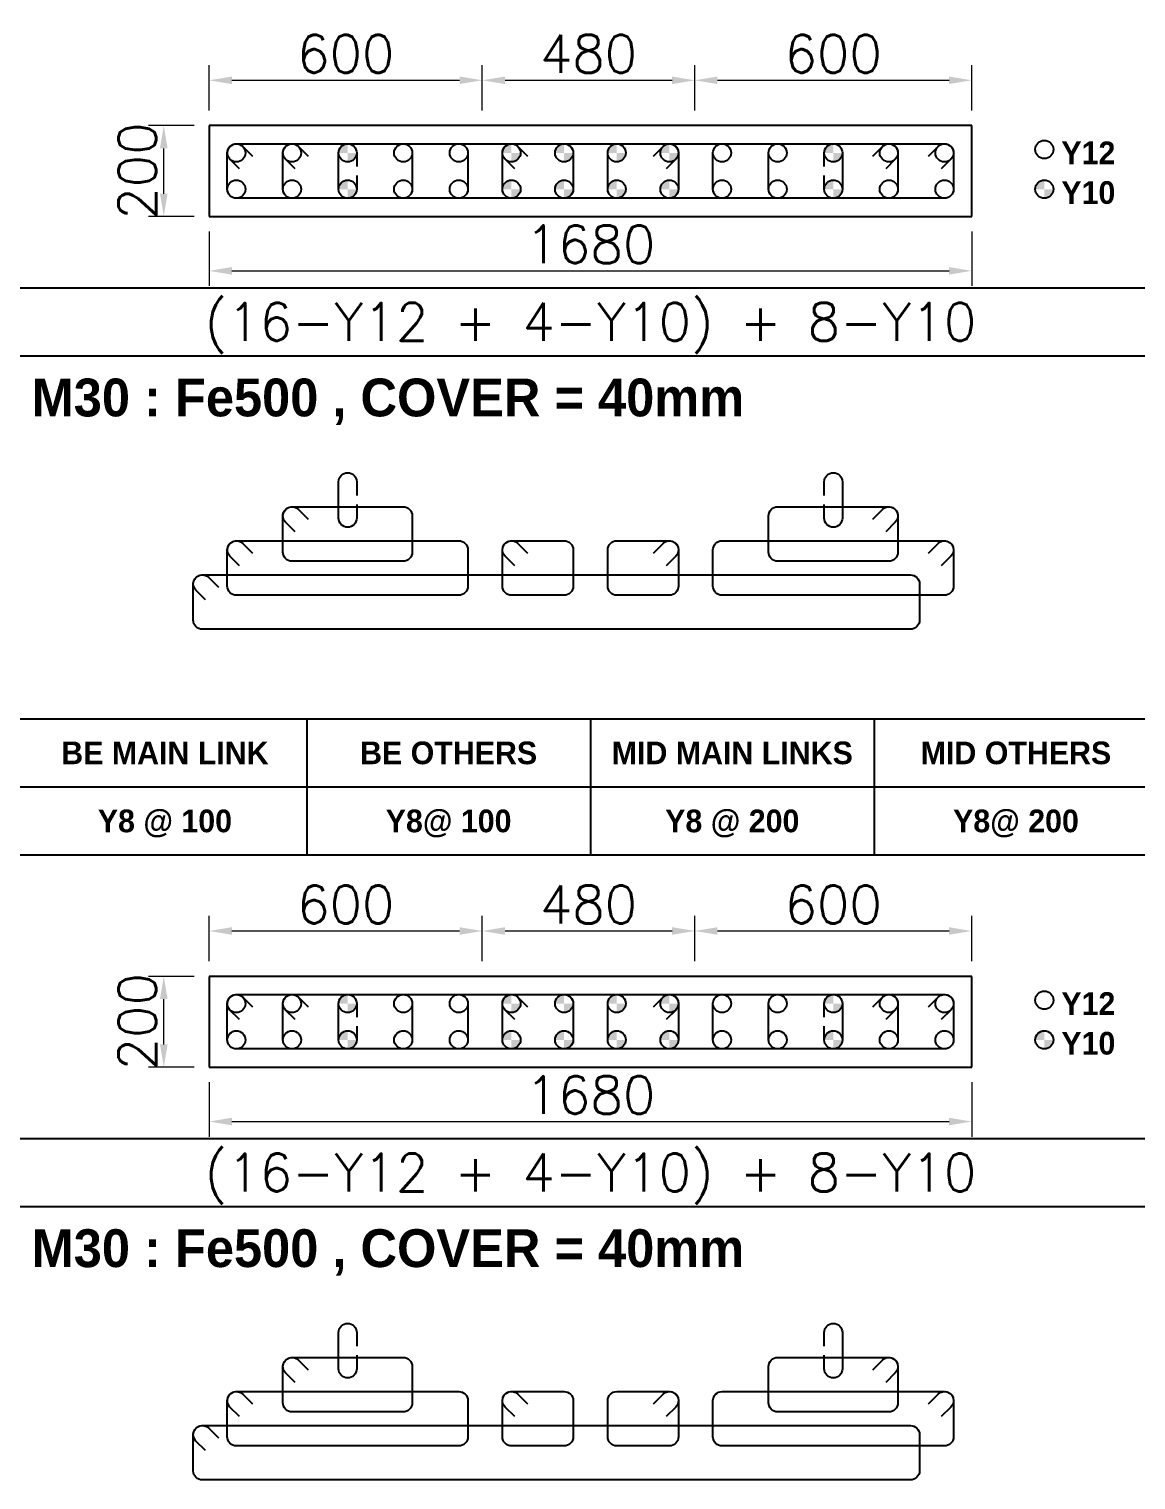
# Model space of a CAD drawing. Header units: millimetres. Extents: x -28707963 to -28231469, y 696001 to 896471.
# Drawn here: x -28305497 to -28298180, y 816613 to 826207 of the extents above; entities that cross this region are included whole.
import ezdxf
from ezdxf.enums import TextEntityAlignment as Align

# ---------------------------------------------------------------- set-up
doc = ezdxf.new("R2010")
doc.units = ezdxf.units.MM
doc.header["$MEASUREMENT"] = 0
doc.header["$PDMODE"] = 34
doc.header["$PDSIZE"] = -8
doc.layers.get('0').update_dxf_attribs({"lineweight": 5})
for name, color, linetype in [('09 COL TEXT-SCH', 2, 'Continuous'), ('14 REINF', 6, 'Continuous'), ('22 TABLE FRAME', 5, 'Continuous'), ('23 STIRRUPS', 5, 'Continuous'), ('TEXT', 4, 'Continuous')]:
    doc.layers.add(name, color=color, linetype=linetype)
doc.layers.add('19 COLUMN', color=1, linetype='Continuous', lineweight=25)
doc.styles.add('adani bold', font='')
doc.styles.add('ROMANS', font='simplex.shx')
doc.styles.get('adani bold').set_extended_font_data('Adani Bold', bold=True)
doc.dimstyles.new('D 50', dxfattribs={"dimscale": 100, "dimtxt": 3, "dimasz": 1.5, "dimexe": 1, "dimexo": 1, "dimgap": 0.5, "dimtad": 1, "dimdec": 0, "dimdsep": 46, "dimtxsty": 'ROMANS', "dimcen": 2.5, "dimclrd": 5, "dimclre": 5, "dimclrt": 4, "dimadec": 0, "dimazin": 0, "dimtfac": 1, "dimtdec": 0, "dimtmove": 0, "dimatfit": 3, "dimfxl": 1, "dimlwd": 0, "dimlwe": 0, "dimarcsym": 0})

# ---------------------------------------------------------------- blocks, each defined once
blk = doc.blocks.new('*D90')
at = {"color": 5, "lineweight": 0, "transparency": 16777216}
for p, q in [((-28304306.1, 819243.4), (-28304306.1, 818883.4)), ((-28299266.1, 819243.4), (-28299266.1, 818883.4)), ((-28304156.1, 818983.4), (-28299416.1, 818983.4))]:
    blk.add_line(p, q, dxfattribs=at)
at = {"color": 5, "transparency": 16777216}
for points in [[(-28304156.1, 819008.4), (-28304156.1, 818958.4), (-28304306.1, 818983.4)], [(-28299416.1, 818958.4), (-28299416.1, 819008.4), (-28299266.1, 818983.4)]]:
    blk.add_solid(points, dxfattribs=at)
at = {"layer": 'Defpoints', "color": 0, "transparency": 16777216}
for p in [(-28304306.1, 819343.4), (-28299266.1, 819343.4), (-28299266.1, 818983.4)]:
    blk.add_point(p, dxfattribs=at)
at = {"color": 4, "transparency": 16777216, "insert": (-28301786.1, 819158.4), "char_height": 250, "attachment_point": 5, "style": 'ROMANS'}
blk.add_mtext('1680', dxfattribs=at)
blk = doc.blocks.new('*D91')
at = {"color": 5, "lineweight": 0, "transparency": 16777216}
for p, q in [((-28304306.1, 824868.4), (-28304306.1, 824508.4)), ((-28299266.1, 824868.4), (-28299266.1, 824508.4)), ((-28304156.1, 824608.4), (-28299416.1, 824608.4))]:
    blk.add_line(p, q, dxfattribs=at)
at = {"color": 5, "transparency": 16777216}
for points in [[(-28304156.1, 824633.4), (-28304156.1, 824583.4), (-28304306.1, 824608.4)], [(-28299416.1, 824583.4), (-28299416.1, 824633.4), (-28299266.1, 824608.4)]]:
    blk.add_solid(points, dxfattribs=at)
at = {"layer": 'Defpoints', "color": 0, "transparency": 16777216}
for p in [(-28304306.1, 824968.4), (-28299266.1, 824968.4), (-28299266.1, 824608.4)]:
    blk.add_point(p, dxfattribs=at)
at = {"color": 4, "transparency": 16777216, "insert": (-28301786.1, 824783.4), "char_height": 250, "attachment_point": 5, "style": 'ROMANS'}
blk.add_mtext('1680', dxfattribs=at)
blk = doc.blocks.new('*D383')
at = {"color": 5, "lineweight": 0, "transparency": 16777216}
for p, q in [((-28304406.1, 819943.4), (-28304706.1, 819943.4)), ((-28304606.1, 819493.4), (-28304606.1, 819793.4)), ((-28304406.1, 819343.4), (-28304706.1, 819343.4))]:
    blk.add_line(p, q, dxfattribs=at)
at = {"color": 5, "transparency": 16777216}
for points in [[(-28304581.1, 819793.4), (-28304631.1, 819793.4), (-28304606.1, 819943.4)], [(-28304631.1, 819493.4), (-28304581.1, 819493.4), (-28304606.1, 819343.4)]]:
    blk.add_solid(points, dxfattribs=at)
at = {"layer": 'Defpoints', "color": 0, "transparency": 16777216}
for p in [(-28304606.1, 819943.4), (-28304306.1, 819943.4), (-28304306.1, 819343.4)]:
    blk.add_point(p, dxfattribs=at)
at = {"color": 4, "transparency": 16777216, "insert": (-28304781.1, 819643.4), "char_height": 250, "attachment_point": 5, "rotation": 90, "style": 'ROMANS'}
blk.add_mtext('200', dxfattribs=at)
blk = doc.blocks.new('*D384')
at = {"color": 5, "lineweight": 0, "transparency": 16777216}
for p, q in [((-28304306.1, 820043.4), (-28304306.1, 820343.4)), ((-28302500.7, 820043.4), (-28302500.7, 820343.4)), ((-28304156.1, 820243.4), (-28302650.7, 820243.4))]:
    blk.add_line(p, q, dxfattribs=at)
at = {"color": 5, "transparency": 16777216}
for points in [[(-28304156.1, 820268.4), (-28304156.1, 820218.4), (-28304306.1, 820243.4)], [(-28302650.7, 820218.4), (-28302650.7, 820268.4), (-28302500.7, 820243.4)]]:
    blk.add_solid(points, dxfattribs=at)
at = {"layer": 'Defpoints', "color": 0, "transparency": 16777216}
for p in [(-28302500.7, 820243.4), (-28304306.1, 819943.4), (-28302500.7, 819943.4)]:
    blk.add_point(p, dxfattribs=at)
at = {"color": 4, "transparency": 16777216, "insert": (-28303403.4, 820418.4), "char_height": 250, "attachment_point": 5, "style": 'ROMANS'}
blk.add_mtext('600', dxfattribs=at)
blk = doc.blocks.new('*D385')
at = {"color": 5, "lineweight": 0, "transparency": 16777216}
for p, q in [((-28302500.7, 820043.4), (-28302500.7, 820343.4)), ((-28301096.4, 820043.4), (-28301096.4, 820343.4)), ((-28302350.7, 820243.4), (-28301246.4, 820243.4))]:
    blk.add_line(p, q, dxfattribs=at)
at = {"color": 5, "transparency": 16777216}
for points in [[(-28302350.7, 820268.4), (-28302350.7, 820218.4), (-28302500.7, 820243.4)], [(-28301246.4, 820218.4), (-28301246.4, 820268.4), (-28301096.4, 820243.4)]]:
    blk.add_solid(points, dxfattribs=at)
at = {"layer": 'Defpoints', "color": 0, "transparency": 16777216}
for p in [(-28301096.4, 820243.4), (-28302500.7, 819943.4), (-28301096.4, 819943.4)]:
    blk.add_point(p, dxfattribs=at)
at = {"color": 4, "transparency": 16777216, "insert": (-28301798.6, 820418.4), "char_height": 250, "attachment_point": 5, "style": 'ROMANS'}
blk.add_mtext('480', dxfattribs=at)
blk = doc.blocks.new('*D386')
at = {"color": 5, "lineweight": 0, "transparency": 16777216}
for p, q in [((-28301096.4, 820043.4), (-28301096.4, 820343.4)), ((-28299266.1, 820043.4), (-28299266.1, 820343.4)), ((-28300946.4, 820243.4), (-28299416.1, 820243.4))]:
    blk.add_line(p, q, dxfattribs=at)
at = {"color": 5, "transparency": 16777216}
for points in [[(-28300946.4, 820268.4), (-28300946.4, 820218.4), (-28301096.4, 820243.4)], [(-28299416.1, 820218.4), (-28299416.1, 820268.4), (-28299266.1, 820243.4)]]:
    blk.add_solid(points, dxfattribs=at)
at = {"layer": 'Defpoints', "color": 0, "transparency": 16777216}
for p in [(-28299266.1, 820243.4), (-28301096.4, 819943.4), (-28299266.1, 819943.4)]:
    blk.add_point(p, dxfattribs=at)
at = {"color": 4, "transparency": 16777216, "insert": (-28300181.3, 820418.4), "char_height": 250, "attachment_point": 5, "style": 'ROMANS'}
blk.add_mtext('600', dxfattribs=at)
blk = doc.blocks.new('*D387')
at = {"color": 5, "lineweight": 0, "transparency": 16777216}
for p, q in [((-28304406.1, 825568.4), (-28304706.1, 825568.4)), ((-28304606.1, 825118.4), (-28304606.1, 825418.4)), ((-28304406.1, 824968.4), (-28304706.1, 824968.4))]:
    blk.add_line(p, q, dxfattribs=at)
at = {"color": 5, "transparency": 16777216}
for points in [[(-28304581.1, 825418.4), (-28304631.1, 825418.4), (-28304606.1, 825568.4)], [(-28304631.1, 825118.4), (-28304581.1, 825118.4), (-28304606.1, 824968.4)]]:
    blk.add_solid(points, dxfattribs=at)
at = {"layer": 'Defpoints', "color": 0, "transparency": 16777216}
for p in [(-28304606.1, 825568.4), (-28304306.1, 825568.4), (-28304306.1, 824968.4)]:
    blk.add_point(p, dxfattribs=at)
at = {"color": 4, "transparency": 16777216, "insert": (-28304781.1, 825268.4), "char_height": 250, "attachment_point": 5, "rotation": 90, "style": 'ROMANS'}
blk.add_mtext('200', dxfattribs=at)
blk = doc.blocks.new('*D388')
at = {"color": 5, "lineweight": 0, "transparency": 16777216}
for p, q in [((-28304306.1, 825668.4), (-28304306.1, 825968.4)), ((-28302500.7, 825668.4), (-28302500.7, 825968.4)), ((-28304156.1, 825868.4), (-28302650.7, 825868.4))]:
    blk.add_line(p, q, dxfattribs=at)
at = {"color": 5, "transparency": 16777216}
for points in [[(-28304156.1, 825893.4), (-28304156.1, 825843.4), (-28304306.1, 825868.4)], [(-28302650.7, 825843.4), (-28302650.7, 825893.4), (-28302500.7, 825868.4)]]:
    blk.add_solid(points, dxfattribs=at)
at = {"layer": 'Defpoints', "color": 0, "transparency": 16777216}
for p in [(-28302500.7, 825868.4), (-28304306.1, 825568.4), (-28302500.7, 825568.4)]:
    blk.add_point(p, dxfattribs=at)
at = {"color": 4, "transparency": 16777216, "insert": (-28303403.4, 826043.4), "char_height": 250, "attachment_point": 5, "style": 'ROMANS'}
blk.add_mtext('600', dxfattribs=at)
blk = doc.blocks.new('*D389')
at = {"color": 5, "lineweight": 0, "transparency": 16777216}
for p, q in [((-28302500.7, 825668.4), (-28302500.7, 825968.4)), ((-28301096.4, 825668.4), (-28301096.4, 825968.4)), ((-28302350.7, 825868.4), (-28301246.4, 825868.4))]:
    blk.add_line(p, q, dxfattribs=at)
at = {"color": 5, "transparency": 16777216}
for points in [[(-28302350.7, 825893.4), (-28302350.7, 825843.4), (-28302500.7, 825868.4)], [(-28301246.4, 825843.4), (-28301246.4, 825893.4), (-28301096.4, 825868.4)]]:
    blk.add_solid(points, dxfattribs=at)
at = {"layer": 'Defpoints', "color": 0, "transparency": 16777216}
for p in [(-28301096.4, 825868.4), (-28302500.7, 825568.4), (-28301096.4, 825568.4)]:
    blk.add_point(p, dxfattribs=at)
at = {"color": 4, "transparency": 16777216, "insert": (-28301798.6, 826043.4), "char_height": 250, "attachment_point": 5, "style": 'ROMANS'}
blk.add_mtext('480', dxfattribs=at)
blk = doc.blocks.new('*D390')
at = {"color": 5, "lineweight": 0, "transparency": 16777216}
for p, q in [((-28301096.4, 825668.4), (-28301096.4, 825968.4)), ((-28299266.1, 825668.4), (-28299266.1, 825968.4)), ((-28300946.4, 825868.4), (-28299416.1, 825868.4))]:
    blk.add_line(p, q, dxfattribs=at)
at = {"color": 5, "transparency": 16777216}
for points in [[(-28300946.4, 825893.4), (-28300946.4, 825843.4), (-28301096.4, 825868.4)], [(-28299416.1, 825843.4), (-28299416.1, 825893.4), (-28299266.1, 825868.4)]]:
    blk.add_solid(points, dxfattribs=at)
at = {"layer": 'Defpoints', "color": 0, "transparency": 16777216}
for p in [(-28299266.1, 825868.4), (-28301096.4, 825568.4), (-28299266.1, 825568.4)]:
    blk.add_point(p, dxfattribs=at)
at = {"color": 4, "transparency": 16777216, "insert": (-28300181.3, 826043.4), "char_height": 250, "attachment_point": 5, "style": 'ROMANS'}
blk.add_mtext('600', dxfattribs=at)

msp = doc.modelspace()

# ---------------------------------------------------------------- hatches: boundary and pattern name
at = {"layer": '14 REINF'}
h = msp.add_hatch(color=6, dxfattribs=at)
edge = h.paths.add_edge_path(flags=0)
edge.add_line((-28303451.1, 825388.4), (-28303391.1, 825388.4))
edge.add_line((-28303391.1, 825388.4), (-28303391.1, 825448.4))
edge.add_arc((-28303391.1, 825388.4), 60, 90, 180)
edge = h.paths.add_edge_path(flags=0)
edge.add_line((-28303331.1, 825388.4), (-28303391.1, 825388.4))
edge.add_line((-28303391.1, 825388.4), (-28303391.1, 825328.4))
edge.add_arc((-28303391.1, 825388.4), 60, 270, 360)
h = msp.add_hatch(color=6, dxfattribs=at)
edge = h.paths.add_edge_path(flags=0)
edge.add_line((-28302368.1, 825388.4), (-28302308.1, 825388.4))
edge.add_line((-28302308.1, 825388.4), (-28302308.1, 825448.4))
edge.add_arc((-28302308.1, 825388.4), 60, 90, 180)
edge = h.paths.add_edge_path(flags=0)
edge.add_line((-28302248.1, 825388.4), (-28302308.1, 825388.4))
edge.add_line((-28302308.1, 825388.4), (-28302308.1, 825328.4))
edge.add_arc((-28302308.1, 825388.4), 60, 270, 360)
h = msp.add_hatch(color=6, dxfattribs=at)
edge = h.paths.add_edge_path(flags=0)
edge.add_line((-28302020.1, 825388.4), (-28301960.1, 825388.4))
edge.add_line((-28301960.1, 825388.4), (-28301960.1, 825448.4))
edge.add_arc((-28301960.1, 825388.4), 60, 90, 180)
edge = h.paths.add_edge_path(flags=0)
edge.add_line((-28301900.1, 825388.4), (-28301960.1, 825388.4))
edge.add_line((-28301960.1, 825388.4), (-28301960.1, 825328.4))
edge.add_arc((-28301960.1, 825388.4), 60, 270, 360)
h = msp.add_hatch(color=6, dxfattribs=at)
edge = h.paths.add_edge_path(flags=0)
edge.add_line((-28301672.1, 825388.4), (-28301612.1, 825388.4))
edge.add_line((-28301612.1, 825388.4), (-28301612.1, 825448.4))
edge.add_arc((-28301612.1, 825388.4), 60, 90, 180)
edge = h.paths.add_edge_path(flags=0)
edge.add_line((-28301552.1, 825388.4), (-28301612.1, 825388.4))
edge.add_line((-28301612.1, 825388.4), (-28301612.1, 825328.4))
edge.add_arc((-28301612.1, 825388.4), 60, 270, 360)
h = msp.add_hatch(color=6, dxfattribs=at)
edge = h.paths.add_edge_path(flags=0)
edge.add_line((-28301324.1, 825388.4), (-28301264.1, 825388.4))
edge.add_line((-28301264.1, 825388.4), (-28301264.1, 825448.4))
edge.add_arc((-28301264.1, 825388.4), 60, 90, 180)
edge = h.paths.add_edge_path(flags=0)
edge.add_line((-28301204.1, 825388.4), (-28301264.1, 825388.4))
edge.add_line((-28301264.1, 825388.4), (-28301264.1, 825328.4))
edge.add_arc((-28301264.1, 825388.4), 60, 270, 360)
h = msp.add_hatch(color=6, dxfattribs=at)
edge = h.paths.add_edge_path(flags=0)
edge.add_line((-28300241.1, 825388.4), (-28300181.1, 825388.4))
edge.add_line((-28300181.1, 825388.4), (-28300181.1, 825448.4))
edge.add_arc((-28300181.1, 825388.4), 60, 90, 180)
edge = h.paths.add_edge_path(flags=0)
edge.add_line((-28300121.1, 825388.4), (-28300181.1, 825388.4))
edge.add_line((-28300181.1, 825388.4), (-28300181.1, 825328.4))
edge.add_arc((-28300181.1, 825388.4), 60, 270, 360)
h = msp.add_hatch(color=6, dxfattribs=at)
edge = h.paths.add_edge_path(flags=0)
edge.add_line((-28303451.1, 825148.4), (-28303391.1, 825148.4))
edge.add_line((-28303391.1, 825148.4), (-28303391.1, 825208.4))
edge.add_arc((-28303391.1, 825148.4), 60, 90, 180)
edge = h.paths.add_edge_path(flags=0)
edge.add_line((-28303331.1, 825148.4), (-28303391.1, 825148.4))
edge.add_line((-28303391.1, 825148.4), (-28303391.1, 825088.4))
edge.add_arc((-28303391.1, 825148.4), 60, 270, 360)
h = msp.add_hatch(color=6, dxfattribs=at)
edge = h.paths.add_edge_path(flags=0)
edge.add_line((-28302368.1, 825148.4), (-28302308.1, 825148.4))
edge.add_line((-28302308.1, 825148.4), (-28302308.1, 825208.4))
edge.add_arc((-28302308.1, 825148.4), 60, 90, 180)
edge = h.paths.add_edge_path(flags=0)
edge.add_line((-28302248.1, 825148.4), (-28302308.1, 825148.4))
edge.add_line((-28302308.1, 825148.4), (-28302308.1, 825088.4))
edge.add_arc((-28302308.1, 825148.4), 60, 270, 360)
h = msp.add_hatch(color=6, dxfattribs=at)
edge = h.paths.add_edge_path(flags=0)
edge.add_line((-28302020.1, 825148.4), (-28301960.1, 825148.4))
edge.add_line((-28301960.1, 825148.4), (-28301960.1, 825208.4))
edge.add_arc((-28301960.1, 825148.4), 60, 90, 180)
edge = h.paths.add_edge_path(flags=0)
edge.add_line((-28301900.1, 825148.4), (-28301960.1, 825148.4))
edge.add_line((-28301960.1, 825148.4), (-28301960.1, 825088.4))
edge.add_arc((-28301960.1, 825148.4), 60, 270, 360)
h = msp.add_hatch(color=6, dxfattribs=at)
edge = h.paths.add_edge_path(flags=0)
edge.add_line((-28301672.1, 825148.4), (-28301612.1, 825148.4))
edge.add_line((-28301612.1, 825148.4), (-28301612.1, 825208.4))
edge.add_arc((-28301612.1, 825148.4), 60, 90, 180)
edge = h.paths.add_edge_path(flags=0)
edge.add_line((-28301552.1, 825148.4), (-28301612.1, 825148.4))
edge.add_line((-28301612.1, 825148.4), (-28301612.1, 825088.4))
edge.add_arc((-28301612.1, 825148.4), 60, 270, 360)
h = msp.add_hatch(color=6, dxfattribs=at)
edge = h.paths.add_edge_path(flags=0)
edge.add_line((-28301324.1, 825148.4), (-28301264.1, 825148.4))
edge.add_line((-28301264.1, 825148.4), (-28301264.1, 825208.4))
edge.add_arc((-28301264.1, 825148.4), 60, 90, 180)
edge = h.paths.add_edge_path(flags=0)
edge.add_line((-28301204.1, 825148.4), (-28301264.1, 825148.4))
edge.add_line((-28301264.1, 825148.4), (-28301264.1, 825088.4))
edge.add_arc((-28301264.1, 825148.4), 60, 270, 360)
h = msp.add_hatch(color=6, dxfattribs=at)
edge = h.paths.add_edge_path(flags=0)
edge.add_line((-28300241.1, 825148.4), (-28300181.1, 825148.4))
edge.add_line((-28300181.1, 825148.4), (-28300181.1, 825208.4))
edge.add_arc((-28300181.1, 825148.4), 60, 90, 180)
edge = h.paths.add_edge_path(flags=0)
edge.add_line((-28300121.1, 825148.4), (-28300181.1, 825148.4))
edge.add_line((-28300181.1, 825148.4), (-28300181.1, 825088.4))
edge.add_arc((-28300181.1, 825148.4), 60, 270, 360)
h = msp.add_hatch(color=6, dxfattribs=at)
edge = h.paths.add_edge_path(flags=0)
edge.add_line((-28298846.1, 825148.4), (-28298786.1, 825148.4))
edge.add_line((-28298786.1, 825148.4), (-28298786.1, 825208.4))
edge.add_arc((-28298786.1, 825148.4), 60, 90, 180)
edge = h.paths.add_edge_path(flags=0)
edge.add_line((-28298726.1, 825148.4), (-28298786.1, 825148.4))
edge.add_line((-28298786.1, 825148.4), (-28298786.1, 825088.4))
edge.add_arc((-28298786.1, 825148.4), 60, 270, 360)
h = msp.add_hatch(color=6, dxfattribs=at)
edge = h.paths.add_edge_path(flags=0)
edge.add_line((-28303451.1, 819763.4), (-28303391.1, 819763.4))
edge.add_line((-28303391.1, 819763.4), (-28303391.1, 819823.4))
edge.add_arc((-28303391.1, 819763.4), 60, 90, 180)
edge = h.paths.add_edge_path(flags=0)
edge.add_line((-28303331.1, 819763.4), (-28303391.1, 819763.4))
edge.add_line((-28303391.1, 819763.4), (-28303391.1, 819703.4))
edge.add_arc((-28303391.1, 819763.4), 60, 270, 360)
h = msp.add_hatch(color=6, dxfattribs=at)
edge = h.paths.add_edge_path(flags=0)
edge.add_line((-28302368.1, 819763.4), (-28302308.1, 819763.4))
edge.add_line((-28302308.1, 819763.4), (-28302308.1, 819823.4))
edge.add_arc((-28302308.1, 819763.4), 60, 90, 180)
edge = h.paths.add_edge_path(flags=0)
edge.add_line((-28302248.1, 819763.4), (-28302308.1, 819763.4))
edge.add_line((-28302308.1, 819763.4), (-28302308.1, 819703.4))
edge.add_arc((-28302308.1, 819763.4), 60, 270, 360)
h = msp.add_hatch(color=6, dxfattribs=at)
edge = h.paths.add_edge_path(flags=0)
edge.add_line((-28302020.1, 819763.4), (-28301960.1, 819763.4))
edge.add_line((-28301960.1, 819763.4), (-28301960.1, 819823.4))
edge.add_arc((-28301960.1, 819763.4), 60, 90, 180)
edge = h.paths.add_edge_path(flags=0)
edge.add_line((-28301900.1, 819763.4), (-28301960.1, 819763.4))
edge.add_line((-28301960.1, 819763.4), (-28301960.1, 819703.4))
edge.add_arc((-28301960.1, 819763.4), 60, 270, 360)
h = msp.add_hatch(color=6, dxfattribs=at)
edge = h.paths.add_edge_path(flags=0)
edge.add_line((-28301672.1, 819763.4), (-28301612.1, 819763.4))
edge.add_line((-28301612.1, 819763.4), (-28301612.1, 819823.4))
edge.add_arc((-28301612.1, 819763.4), 60, 90, 180)
edge = h.paths.add_edge_path(flags=0)
edge.add_line((-28301552.1, 819763.4), (-28301612.1, 819763.4))
edge.add_line((-28301612.1, 819763.4), (-28301612.1, 819703.4))
edge.add_arc((-28301612.1, 819763.4), 60, 270, 360)
h = msp.add_hatch(color=6, dxfattribs=at)
edge = h.paths.add_edge_path(flags=0)
edge.add_line((-28301324.1, 819763.4), (-28301264.1, 819763.4))
edge.add_line((-28301264.1, 819763.4), (-28301264.1, 819823.4))
edge.add_arc((-28301264.1, 819763.4), 60, 90, 180)
edge = h.paths.add_edge_path(flags=0)
edge.add_line((-28301204.1, 819763.4), (-28301264.1, 819763.4))
edge.add_line((-28301264.1, 819763.4), (-28301264.1, 819703.4))
edge.add_arc((-28301264.1, 819763.4), 60, 270, 360)
h = msp.add_hatch(color=6, dxfattribs=at)
edge = h.paths.add_edge_path(flags=0)
edge.add_line((-28300241.1, 819763.4), (-28300181.1, 819763.4))
edge.add_line((-28300181.1, 819763.4), (-28300181.1, 819823.4))
edge.add_arc((-28300181.1, 819763.4), 60, 90, 180)
edge = h.paths.add_edge_path(flags=0)
edge.add_line((-28300121.1, 819763.4), (-28300181.1, 819763.4))
edge.add_line((-28300181.1, 819763.4), (-28300181.1, 819703.4))
edge.add_arc((-28300181.1, 819763.4), 60, 270, 360)
h = msp.add_hatch(color=6, dxfattribs=at)
edge = h.paths.add_edge_path(flags=0)
edge.add_line((-28303451.1, 819523.4), (-28303391.1, 819523.4))
edge.add_line((-28303391.1, 819523.4), (-28303391.1, 819583.4))
edge.add_arc((-28303391.1, 819523.4), 60, 90, 180)
edge = h.paths.add_edge_path(flags=0)
edge.add_line((-28303331.1, 819523.4), (-28303391.1, 819523.4))
edge.add_line((-28303391.1, 819523.4), (-28303391.1, 819463.4))
edge.add_arc((-28303391.1, 819523.4), 60, 270, 360)
h = msp.add_hatch(color=6, dxfattribs=at)
edge = h.paths.add_edge_path(flags=0)
edge.add_line((-28302368.1, 819523.4), (-28302308.1, 819523.4))
edge.add_line((-28302308.1, 819523.4), (-28302308.1, 819583.4))
edge.add_arc((-28302308.1, 819523.4), 60, 90, 180)
edge = h.paths.add_edge_path(flags=0)
edge.add_line((-28302248.1, 819523.4), (-28302308.1, 819523.4))
edge.add_line((-28302308.1, 819523.4), (-28302308.1, 819463.4))
edge.add_arc((-28302308.1, 819523.4), 60, 270, 360)
h = msp.add_hatch(color=6, dxfattribs=at)
edge = h.paths.add_edge_path(flags=0)
edge.add_line((-28302020.1, 819523.4), (-28301960.1, 819523.4))
edge.add_line((-28301960.1, 819523.4), (-28301960.1, 819583.4))
edge.add_arc((-28301960.1, 819523.4), 60, 90, 180)
edge = h.paths.add_edge_path(flags=0)
edge.add_line((-28301900.1, 819523.4), (-28301960.1, 819523.4))
edge.add_line((-28301960.1, 819523.4), (-28301960.1, 819463.4))
edge.add_arc((-28301960.1, 819523.4), 60, 270, 360)
h = msp.add_hatch(color=6, dxfattribs=at)
edge = h.paths.add_edge_path(flags=0)
edge.add_line((-28301672.1, 819523.4), (-28301612.1, 819523.4))
edge.add_line((-28301612.1, 819523.4), (-28301612.1, 819583.4))
edge.add_arc((-28301612.1, 819523.4), 60, 90, 180)
edge = h.paths.add_edge_path(flags=0)
edge.add_line((-28301552.1, 819523.4), (-28301612.1, 819523.4))
edge.add_line((-28301612.1, 819523.4), (-28301612.1, 819463.4))
edge.add_arc((-28301612.1, 819523.4), 60, 270, 360)
h = msp.add_hatch(color=6, dxfattribs=at)
edge = h.paths.add_edge_path(flags=0)
edge.add_line((-28301324.1, 819523.4), (-28301264.1, 819523.4))
edge.add_line((-28301264.1, 819523.4), (-28301264.1, 819583.4))
edge.add_arc((-28301264.1, 819523.4), 60, 90, 180)
edge = h.paths.add_edge_path(flags=0)
edge.add_line((-28301204.1, 819523.4), (-28301264.1, 819523.4))
edge.add_line((-28301264.1, 819523.4), (-28301264.1, 819463.4))
edge.add_arc((-28301264.1, 819523.4), 60, 270, 360)
h = msp.add_hatch(color=6, dxfattribs=at)
edge = h.paths.add_edge_path(flags=0)
edge.add_line((-28300241.1, 819523.4), (-28300181.1, 819523.4))
edge.add_line((-28300181.1, 819523.4), (-28300181.1, 819583.4))
edge.add_arc((-28300181.1, 819523.4), 60, 90, 180)
edge = h.paths.add_edge_path(flags=0)
edge.add_line((-28300121.1, 819523.4), (-28300181.1, 819523.4))
edge.add_line((-28300181.1, 819523.4), (-28300181.1, 819463.4))
edge.add_arc((-28300181.1, 819523.4), 60, 270, 360)
h = msp.add_hatch(color=6, dxfattribs=at)
edge = h.paths.add_edge_path(flags=0)
edge.add_line((-28298846.1, 819523.4), (-28298786.1, 819523.4))
edge.add_line((-28298786.1, 819523.4), (-28298786.1, 819583.4))
edge.add_arc((-28298786.1, 819523.4), 60, 90, 180)
edge = h.paths.add_edge_path(flags=0)
edge.add_line((-28298726.1, 819523.4), (-28298786.1, 819523.4))
edge.add_line((-28298786.1, 819523.4), (-28298786.1, 819463.4))
edge.add_arc((-28298786.1, 819523.4), 60, 270, 360)

# ---------------------------------------------------------------- linework, layer by layer
at = {"layer": '14 REINF', "color": 6}
for centre in [(-28304126.1, 825388.4), (-28303758.6, 825388.4), (-28303391.1, 825388.4), (-28303023.6, 825388.4), (-28302656.1, 825388.4), (-28302308.1, 825388.4), (-28301960.1, 825388.4), (-28301612.1, 825388.4), (-28301264.1, 825388.4), (-28300916.1, 825388.4), (-28300548.6, 825388.4), (-28300181.1, 825388.4), (-28299813.6, 825388.4), (-28299446.1, 825388.4), (-28298786.1, 825410.9), (-28304126.1, 825148.4), (-28303758.6, 825148.4), (-28303391.1, 825148.4), (-28303023.6, 825148.4), (-28302656.1, 825148.4), (-28302308.1, 825148.4), (-28301960.1, 825148.4), (-28301612.1, 825148.4), (-28301264.1, 825148.4), (-28300916.1, 825148.4), (-28300548.6, 825148.4), (-28300181.1, 825148.4), (-28299813.6, 825148.4), (-28299446.1, 825148.4), (-28298786.1, 825148.4), (-28304126.1, 819763.4), (-28303758.6, 819763.4), (-28303391.1, 819763.4), (-28303023.6, 819763.4), (-28302656.1, 819763.4), (-28302308.1, 819763.4), (-28301960.1, 819763.4), (-28301612.1, 819763.4), (-28301264.1, 819763.4), (-28300916.1, 819763.4), (-28300548.6, 819763.4), (-28300181.1, 819763.4), (-28299813.6, 819763.4), (-28299446.1, 819763.4), (-28298786.1, 819785.9), (-28304126.1, 819523.4), (-28303758.6, 819523.4), (-28303391.1, 819523.4), (-28303023.6, 819523.4), (-28302656.1, 819523.4), (-28302308.1, 819523.4), (-28301960.1, 819523.4), (-28301612.1, 819523.4), (-28301264.1, 819523.4), (-28300916.1, 819523.4), (-28300548.6, 819523.4), (-28300181.1, 819523.4), (-28299813.6, 819523.4), (-28299446.1, 819523.4), (-28298786.1, 819523.4)]:
    msp.add_circle(centre, 60, dxfattribs=at)
at = {"layer": '19 COLUMN', "color": 4}
for points in [[(-28299266.1, 825568.4), (-28304306.1, 825568.4)], [(-28304306.1, 825568.4), (-28304306.1, 824968.4)], [(-28299266.1, 824968.4), (-28299266.1, 825568.4)], [(-28304306.1, 824968.4), (-28299266.1, 824968.4)], [(-28299266.1, 819943.4), (-28304306.1, 819943.4)], [(-28304306.1, 819943.4), (-28304306.1, 819343.4)], [(-28299266.1, 819343.4), (-28299266.1, 819943.4)], [(-28304306.1, 819343.4), (-28299266.1, 819343.4)]]:
    msp.add_lwpolyline(points, dxfattribs=at)
at = {"layer": '22 TABLE FRAME', "color": 5, "linetype": 'Continuous'}
for p, q in [((-28330286.1, 824496.2), (-28245536.1, 824496.2)), ((-28334786.1, 824046.2), (-28245536.1, 824046.2)), ((-28330286.1, 821646.2), (-28245536.1, 821646.2)), ((-28303661.1, 821646.2), (-28303661.1, 820746.2)), ((-28301786.1, 821646.2), (-28301786.1, 820746.2)), ((-28299911.1, 821646.2), (-28299911.1, 820746.2)), ((-28330286.1, 821196.2), (-28245536.1, 821196.2)), ((-28330286.1, 820746.2), (-28245536.1, 820746.2)), ((-28330286.1, 818871.2), (-28245536.1, 818871.2)), ((-28334786.1, 818421.2), (-28245536.1, 818421.2))]:
    msp.add_line(p, q, dxfattribs=at)
at = {"layer": '23 STIRRUPS', "color": 5}
for points in [[(-28304104.9, 825282.3), (-28304168.5, 825345.9, -0.668178), (-28304126.1, 825448.4), (-28299446.1, 825448.4, -0.414214), (-28299386.1, 825388.4), (-28299386.1, 825148.4, -0.414214), (-28299446.1, 825088.4), (-28304126.1, 825088.4, -0.414214), (-28304186.1, 825148.4), (-28304186.1, 825388.4, -0.668179), (-28304083.7, 825430.8), (-28304020, 825367.1)], [(-28304104.9, 825282.3), (-28304168.5, 825345.9, -0.668178), (-28304126.1, 825448.4), (-28302656.1, 825448.4, -0.414214), (-28302596.1, 825388.4), (-28302596.1, 825148.4, -0.414214), (-28302656.1, 825088.4), (-28304126.1, 825088.4, -0.414214), (-28304186.1, 825148.4), (-28304186.1, 825388.4, -0.668179), (-28304083.7, 825430.8), (-28304020, 825367.1)], [(-28303737.4, 825282.3), (-28303801, 825345.9, -0.668178), (-28303758.6, 825448.4), (-28303023.6, 825448.4, -0.414214), (-28302963.6, 825388.4), (-28302963.6, 825148.4, -0.414214), (-28303023.6, 825088.4), (-28303758.6, 825088.4, -0.414214), (-28303818.6, 825148.4), (-28303818.6, 825388.4, -0.668179), (-28303716.2, 825430.8), (-28303652.5, 825367.1)], [(-28303331.1, 825238.4), (-28303331.1, 825148.4, -1), (-28303451.1, 825148.4), (-28303451.1, 825388.4, -1), (-28303331.1, 825388.4), (-28303331.1, 825298.4)], [(-28302286.9, 825282.3), (-28302350.5, 825345.9, -0.668178), (-28302308.1, 825448.4), (-28301960.1, 825448.4, -0.414214), (-28301900.1, 825388.4), (-28301900.1, 825148.4, -0.414214), (-28301960.1, 825088.4), (-28302308.1, 825088.4, -0.414214), (-28302368.1, 825148.4), (-28302368.1, 825388.4, -0.668179), (-28302265.7, 825430.8), (-28302202, 825367.1)], [(-28301370.2, 825367.1), (-28301306.5, 825430.8, -0.668179), (-28301204.1, 825388.4), (-28301204.1, 825148.4, -0.414214), (-28301264.1, 825088.4), (-28301612.1, 825088.4, -0.414214), (-28301672.1, 825148.4), (-28301672.1, 825388.4, -0.414214), (-28301612.1, 825448.4), (-28301264.1, 825448.4, -0.668178), (-28301221.7, 825345.9), (-28301285.3, 825282.3)], [(-28299552.2, 825367.1), (-28299488.5, 825430.8, -0.668179), (-28299386.1, 825388.4), (-28299386.1, 825148.4, -0.414214), (-28299446.1, 825088.4), (-28300916.1, 825088.4, -0.414214), (-28300976.1, 825148.4), (-28300976.1, 825388.4, -0.414214), (-28300916.1, 825448.4), (-28299446.1, 825448.4, -0.668178), (-28299403.7, 825345.9), (-28299467.3, 825282.3)], [(-28299919.7, 825367.1), (-28299856, 825430.8, -0.668179), (-28299753.6, 825388.4), (-28299753.6, 825148.4, -0.414214), (-28299813.6, 825088.4), (-28300548.6, 825088.4, -0.414214), (-28300608.6, 825148.4), (-28300608.6, 825388.4, -0.414214), (-28300548.6, 825448.4), (-28299813.6, 825448.4, -0.668178), (-28299771.2, 825345.9), (-28299834.8, 825282.3)], [(-28300241.1, 825298.4), (-28300241.1, 825388.4, -1), (-28300121.1, 825388.4), (-28300121.1, 825148.4, -1), (-28300241.1, 825148.4), (-28300241.1, 825238.4)], [(-28303331.1, 823063.4), (-28303331.1, 822973.4, -1), (-28303451.1, 822973.4), (-28303451.1, 823213.4, -1), (-28303331.1, 823213.4), (-28303331.1, 823123.4)], [(-28300241.1, 823123.4), (-28300241.1, 823213.4, -1), (-28300121.1, 823213.4), (-28300121.1, 822973.4, -1), (-28300241.1, 822973.4), (-28300241.1, 823063.4)], [(-28303737.4, 822882.3), (-28303801, 822945.9, -0.668178), (-28303758.6, 823048.4), (-28303023.6, 823048.4, -0.414214), (-28302963.6, 822988.4), (-28302963.6, 822748.4, -0.414214), (-28303023.6, 822688.4), (-28303758.6, 822688.4, -0.414214), (-28303818.6, 822748.4), (-28303818.6, 822988.4, -0.668179), (-28303716.2, 823030.8), (-28303652.5, 822967.1)], [(-28299919.7, 822967.1), (-28299856, 823030.8, -0.668179), (-28299753.6, 822988.4), (-28299753.6, 822748.4, -0.414214), (-28299813.6, 822688.4), (-28300548.6, 822688.4, -0.414214), (-28300608.6, 822748.4), (-28300608.6, 822988.4, -0.414214), (-28300548.6, 823048.4), (-28299813.6, 823048.4, -0.668178), (-28299771.2, 822945.9), (-28299834.8, 822882.3)], [(-28304104.9, 822657.3), (-28304168.5, 822720.9, -0.668178), (-28304126.1, 822823.4), (-28302656.1, 822823.4, -0.414214), (-28302596.1, 822763.4), (-28302596.1, 822523.4, -0.414214), (-28302656.1, 822463.4), (-28304126.1, 822463.4, -0.414214), (-28304186.1, 822523.4), (-28304186.1, 822763.4, -0.668179), (-28304083.7, 822805.8), (-28304020, 822742.1)], [(-28302286.9, 822657.3), (-28302350.5, 822720.9, -0.668178), (-28302308.1, 822823.4), (-28301960.1, 822823.4, -0.414214), (-28301900.1, 822763.4), (-28301900.1, 822523.4, -0.414214), (-28301960.1, 822463.4), (-28302308.1, 822463.4, -0.414214), (-28302368.1, 822523.4), (-28302368.1, 822763.4, -0.668179), (-28302265.7, 822805.8), (-28302202, 822742.1)], [(-28301370.2, 822742.1), (-28301306.5, 822805.8, -0.668179), (-28301204.1, 822763.4), (-28301204.1, 822523.4, -0.414214), (-28301264.1, 822463.4), (-28301612.1, 822463.4, -0.414214), (-28301672.1, 822523.4), (-28301672.1, 822763.4, -0.414214), (-28301612.1, 822823.4), (-28301264.1, 822823.4, -0.668178), (-28301221.7, 822720.9), (-28301285.3, 822657.3)], [(-28299552.2, 822742.1), (-28299488.5, 822805.8, -0.668179), (-28299386.1, 822763.4), (-28299386.1, 822523.4, -0.414214), (-28299446.1, 822463.4), (-28300916.1, 822463.4, -0.414214), (-28300976.1, 822523.4), (-28300976.1, 822763.4, -0.414214), (-28300916.1, 822823.4), (-28299446.1, 822823.4, -0.668178), (-28299403.7, 822720.9), (-28299467.3, 822657.3)], [(-28304329.9, 822432.3), (-28304393.5, 822495.9, -0.668178), (-28304351.1, 822598.4), (-28299671.1, 822598.4, -0.414214), (-28299611.1, 822538.4), (-28299611.1, 822298.4, -0.414214), (-28299671.1, 822238.4), (-28304351.1, 822238.4, -0.414214), (-28304411.1, 822298.4), (-28304411.1, 822538.4, -0.668179), (-28304308.7, 822580.8), (-28304245, 822517.1)], [(-28304104.9, 819657.3), (-28304168.5, 819720.9, -0.668178), (-28304126.1, 819823.4), (-28299446.1, 819823.4, -0.414214), (-28299386.1, 819763.4), (-28299386.1, 819523.4, -0.414214), (-28299446.1, 819463.4), (-28304126.1, 819463.4, -0.414214), (-28304186.1, 819523.4), (-28304186.1, 819763.4, -0.668179), (-28304083.7, 819805.8), (-28304020, 819742.1)], [(-28304104.9, 819657.3), (-28304168.5, 819720.9, -0.668178), (-28304126.1, 819823.4), (-28302656.1, 819823.4, -0.414214), (-28302596.1, 819763.4), (-28302596.1, 819523.4, -0.414214), (-28302656.1, 819463.4), (-28304126.1, 819463.4, -0.414214), (-28304186.1, 819523.4), (-28304186.1, 819763.4, -0.668179), (-28304083.7, 819805.8), (-28304020, 819742.1)], [(-28303737.4, 819657.3), (-28303801, 819720.9, -0.668178), (-28303758.6, 819823.4), (-28303023.6, 819823.4, -0.414214), (-28302963.6, 819763.4), (-28302963.6, 819523.4, -0.414214), (-28303023.6, 819463.4), (-28303758.6, 819463.4, -0.414214), (-28303818.6, 819523.4), (-28303818.6, 819763.4, -0.668179), (-28303716.2, 819805.8), (-28303652.5, 819742.1)], [(-28303331.1, 819613.4), (-28303331.1, 819523.4, -1), (-28303451.1, 819523.4), (-28303451.1, 819763.4, -1), (-28303331.1, 819763.4), (-28303331.1, 819673.4)], [(-28302286.9, 819657.3), (-28302350.5, 819720.9, -0.668178), (-28302308.1, 819823.4), (-28301960.1, 819823.4, -0.414214), (-28301900.1, 819763.4), (-28301900.1, 819523.4, -0.414214), (-28301960.1, 819463.4), (-28302308.1, 819463.4, -0.414214), (-28302368.1, 819523.4), (-28302368.1, 819763.4, -0.668179), (-28302265.7, 819805.8), (-28302202, 819742.1)], [(-28301370.2, 819742.1), (-28301306.5, 819805.8, -0.668179), (-28301204.1, 819763.4), (-28301204.1, 819523.4, -0.414214), (-28301264.1, 819463.4), (-28301612.1, 819463.4, -0.414214), (-28301672.1, 819523.4), (-28301672.1, 819763.4, -0.414214), (-28301612.1, 819823.4), (-28301264.1, 819823.4, -0.668178), (-28301221.7, 819720.9), (-28301285.3, 819657.3)], [(-28299552.2, 819742.1), (-28299488.5, 819805.8, -0.668179), (-28299386.1, 819763.4), (-28299386.1, 819523.4, -0.414214), (-28299446.1, 819463.4), (-28300916.1, 819463.4, -0.414214), (-28300976.1, 819523.4), (-28300976.1, 819763.4, -0.414214), (-28300916.1, 819823.4), (-28299446.1, 819823.4, -0.668178), (-28299403.7, 819720.9), (-28299467.3, 819657.3)], [(-28299919.7, 819742.1), (-28299856, 819805.8, -0.668179), (-28299753.6, 819763.4), (-28299753.6, 819523.4, -0.414214), (-28299813.6, 819463.4), (-28300548.6, 819463.4, -0.414214), (-28300608.6, 819523.4), (-28300608.6, 819763.4, -0.414214), (-28300548.6, 819823.4), (-28299813.6, 819823.4, -0.668178), (-28299771.2, 819720.9), (-28299834.8, 819657.3)], [(-28300241.1, 819673.4), (-28300241.1, 819763.4, -1), (-28300121.1, 819763.4), (-28300121.1, 819523.4, -1), (-28300241.1, 819523.4), (-28300241.1, 819613.4)], [(-28303331.1, 817438.4), (-28303331.1, 817348.4, -1), (-28303451.1, 817348.4), (-28303451.1, 817588.4, -1), (-28303331.1, 817588.4), (-28303331.1, 817498.4)], [(-28300241.1, 817498.4), (-28300241.1, 817588.4, -1), (-28300121.1, 817588.4), (-28300121.1, 817348.4, -1), (-28300241.1, 817348.4), (-28300241.1, 817438.4)], [(-28303737.4, 817257.3), (-28303801, 817320.9, -0.668178), (-28303758.6, 817423.4), (-28303023.6, 817423.4, -0.414214), (-28302963.6, 817363.4), (-28302963.6, 817123.4, -0.414214), (-28303023.6, 817063.4), (-28303758.6, 817063.4, -0.414214), (-28303818.6, 817123.4), (-28303818.6, 817363.4, -0.668179), (-28303716.2, 817405.8), (-28303652.5, 817342.1)], [(-28299919.7, 817342.1), (-28299856, 817405.8, -0.668179), (-28299753.6, 817363.4), (-28299753.6, 817123.4, -0.414214), (-28299813.6, 817063.4), (-28300548.6, 817063.4, -0.414214), (-28300608.6, 817123.4), (-28300608.6, 817363.4, -0.414214), (-28300548.6, 817423.4), (-28299813.6, 817423.4, -0.668178), (-28299771.2, 817320.9), (-28299834.8, 817257.3)], [(-28304104.9, 817032.3), (-28304168.5, 817095.9, -0.668178), (-28304126.1, 817198.4), (-28302656.1, 817198.4, -0.414214), (-28302596.1, 817138.4), (-28302596.1, 816898.4, -0.414214), (-28302656.1, 816838.4), (-28304126.1, 816838.4, -0.414214), (-28304186.1, 816898.4), (-28304186.1, 817138.4, -0.668179), (-28304083.7, 817180.8), (-28304020, 817117.1)], [(-28302286.9, 817032.3), (-28302350.5, 817095.9, -0.668178), (-28302308.1, 817198.4), (-28301960.1, 817198.4, -0.414214), (-28301900.1, 817138.4), (-28301900.1, 816898.4, -0.414214), (-28301960.1, 816838.4), (-28302308.1, 816838.4, -0.414214), (-28302368.1, 816898.4), (-28302368.1, 817138.4, -0.668179), (-28302265.7, 817180.8), (-28302202, 817117.1)], [(-28301370.2, 817117.1), (-28301306.5, 817180.8, -0.668179), (-28301204.1, 817138.4), (-28301204.1, 816898.4, -0.414214), (-28301264.1, 816838.4), (-28301612.1, 816838.4, -0.414214), (-28301672.1, 816898.4), (-28301672.1, 817138.4, -0.414214), (-28301612.1, 817198.4), (-28301264.1, 817198.4, -0.668178), (-28301221.7, 817095.9), (-28301285.3, 817032.3)], [(-28299552.2, 817117.1), (-28299488.5, 817180.8, -0.668179), (-28299386.1, 817138.4), (-28299386.1, 816898.4, -0.414214), (-28299446.1, 816838.4), (-28300916.1, 816838.4, -0.414214), (-28300976.1, 816898.4), (-28300976.1, 817138.4, -0.414214), (-28300916.1, 817198.4), (-28299446.1, 817198.4, -0.668178), (-28299403.7, 817095.9), (-28299467.3, 817032.3)], [(-28304329.9, 816807.3), (-28304393.5, 816870.9, -0.668178), (-28304351.1, 816973.4), (-28299671.1, 816973.4, -0.414214), (-28299611.1, 816913.4), (-28299611.1, 816673.4, -0.414214), (-28299671.1, 816613.4), (-28304351.1, 816613.4, -0.414214), (-28304411.1, 816673.4), (-28304411.1, 816913.4, -0.668179), (-28304308.7, 816955.8), (-28304245, 816892.1)]]:
    msp.add_lwpolyline(points, format="xyb", dxfattribs=at)

# ---------------------------------------------------------------- texts
at = {"layer": '09 COL TEXT-SCH', "color": 3, "linetype": 'Continuous', "style": 'ROMANS'}
for p in [(-28301786.1, 824271.2), (-28301786.1, 818646.2)]:
    msp.add_text('(16-Y12 + 4-Y10) + 8-Y10', height=250, dxfattribs=at).set_placement(p, align=Align.MIDDLE_CENTER)
at = {"layer": 'TEXT', "style": 'adani bold'}
for s, p in [('Y12', (-28298673.6, 825388.7)), ('Y10', (-28298673.6, 825126.2)), ('Y12', (-28298673.6, 819763.7)), ('Y10', (-28298673.6, 819501.2))]:
    msp.add_text(s, height=150, dxfattribs=at).set_placement(p, align=Align.MIDDLE_LEFT)
at = {"layer": 'TEXT', "lineweight": 40, "style": 'adani bold'}
for p in [(-28305479.8, 823646.2), (-28305479.8, 818021.2)]:
    msp.add_text('M30 : Fe500 , COVER = 40mm', height=250, dxfattribs=at).set_placement(p)
at = {"layer": 'TEXT', "style": 'adani bold'}
for s, p in [('BE MAIN LINK', (-28304598.6, 821421.2)), ('BE OTHERS', (-28302723.6, 821421.2)), ('MID MAIN LINKS', (-28300848.6, 821421.2)), ('MID OTHERS', (-28298973.6, 821421.2)), ('Y8 @ 100', (-28304598.6, 820971.2)), ('Y8@ 100', (-28302723.6, 820971.2)), ('Y8 @ 200', (-28300848.6, 820971.2)), ('Y8@ 200', (-28298973.6, 820971.2))]:
    msp.add_text(s, height=150, dxfattribs=at).set_placement(p, align=Align.MIDDLE_CENTER)

# ---------------------------------------------------------------- dimensions: what is measured, and where the dimension line sits
for p1, p2, distance, text, override, picture, middle in [((-28304306.1, 825568.4), (-28302500.7, 825568.4), 300, '600', {"dimtxt": 2.5, "dimtxsty": 'ROMANS'}, '*D388', (-28303403.4, 826043.4)), ((-28302500.7, 825568.4), (-28301096.4, 825568.4), 300, '480', {"dimtxt": 2.5, "dimtxsty": 'ROMANS'}, '*D389', (-28301798.6, 826043.4)), ((-28301096.4, 825568.4), (-28299266.1, 825568.4), 300, '600', {"dimtxt": 2.5, "dimtxsty": 'ROMANS'}, '*D390', (-28300181.3, 826043.4)), ((-28304306.1, 824968.4), (-28299266.1, 824968.4), -360, '1680', {"dimtxt": 2.5}, '*D91', (-28301786.1, 824783.4)), ((-28304306.1, 819943.4), (-28302500.7, 819943.4), 300, '600', {"dimtxt": 2.5, "dimtxsty": 'ROMANS'}, '*D384', (-28303403.4, 820418.4)), ((-28302500.7, 819943.4), (-28301096.4, 819943.4), 300, '480', {"dimtxt": 2.5, "dimtxsty": 'ROMANS'}, '*D385', (-28301798.6, 820418.4)), ((-28301096.4, 819943.4), (-28299266.1, 819943.4), 300, '600', {"dimtxt": 2.5, "dimtxsty": 'ROMANS'}, '*D386', (-28300181.3, 820418.4)), ((-28304306.1, 819343.4), (-28299266.1, 819343.4), -360, '1680', {"dimtxt": 2.5}, '*D90', (-28301786.1, 819158.4))]:
    dim = msp.add_aligned_dim(p1=p1, p2=p2, distance=distance, text=text, dimstyle='D 50', override=override)
    dim.commit()
    dim.dimension.update_dxf_attribs({"geometry": picture, "text_midpoint": middle})
for base, p1, p2, picture, middle in [((-28304606.1, 825568.4), (-28304306.1, 824968.4), (-28304306.1, 825568.4), '*D387', (-28304606.1, 825268.4)), ((-28304606.1, 819943.4), (-28304306.1, 819343.4), (-28304306.1, 819943.4), '*D383', (-28304606.1, 819643.4))]:
    dim = msp.add_linear_dim(base=base, p1=p1, p2=p2, angle=90, text='200', dimstyle='D 50', override={"dimtxt": 2.5})
    dim.commit()
    dim.dimension.update_dxf_attribs({"geometry": picture, "text_midpoint": middle, "dimtype": 161})

doc.saveas('drawing.dxf')
